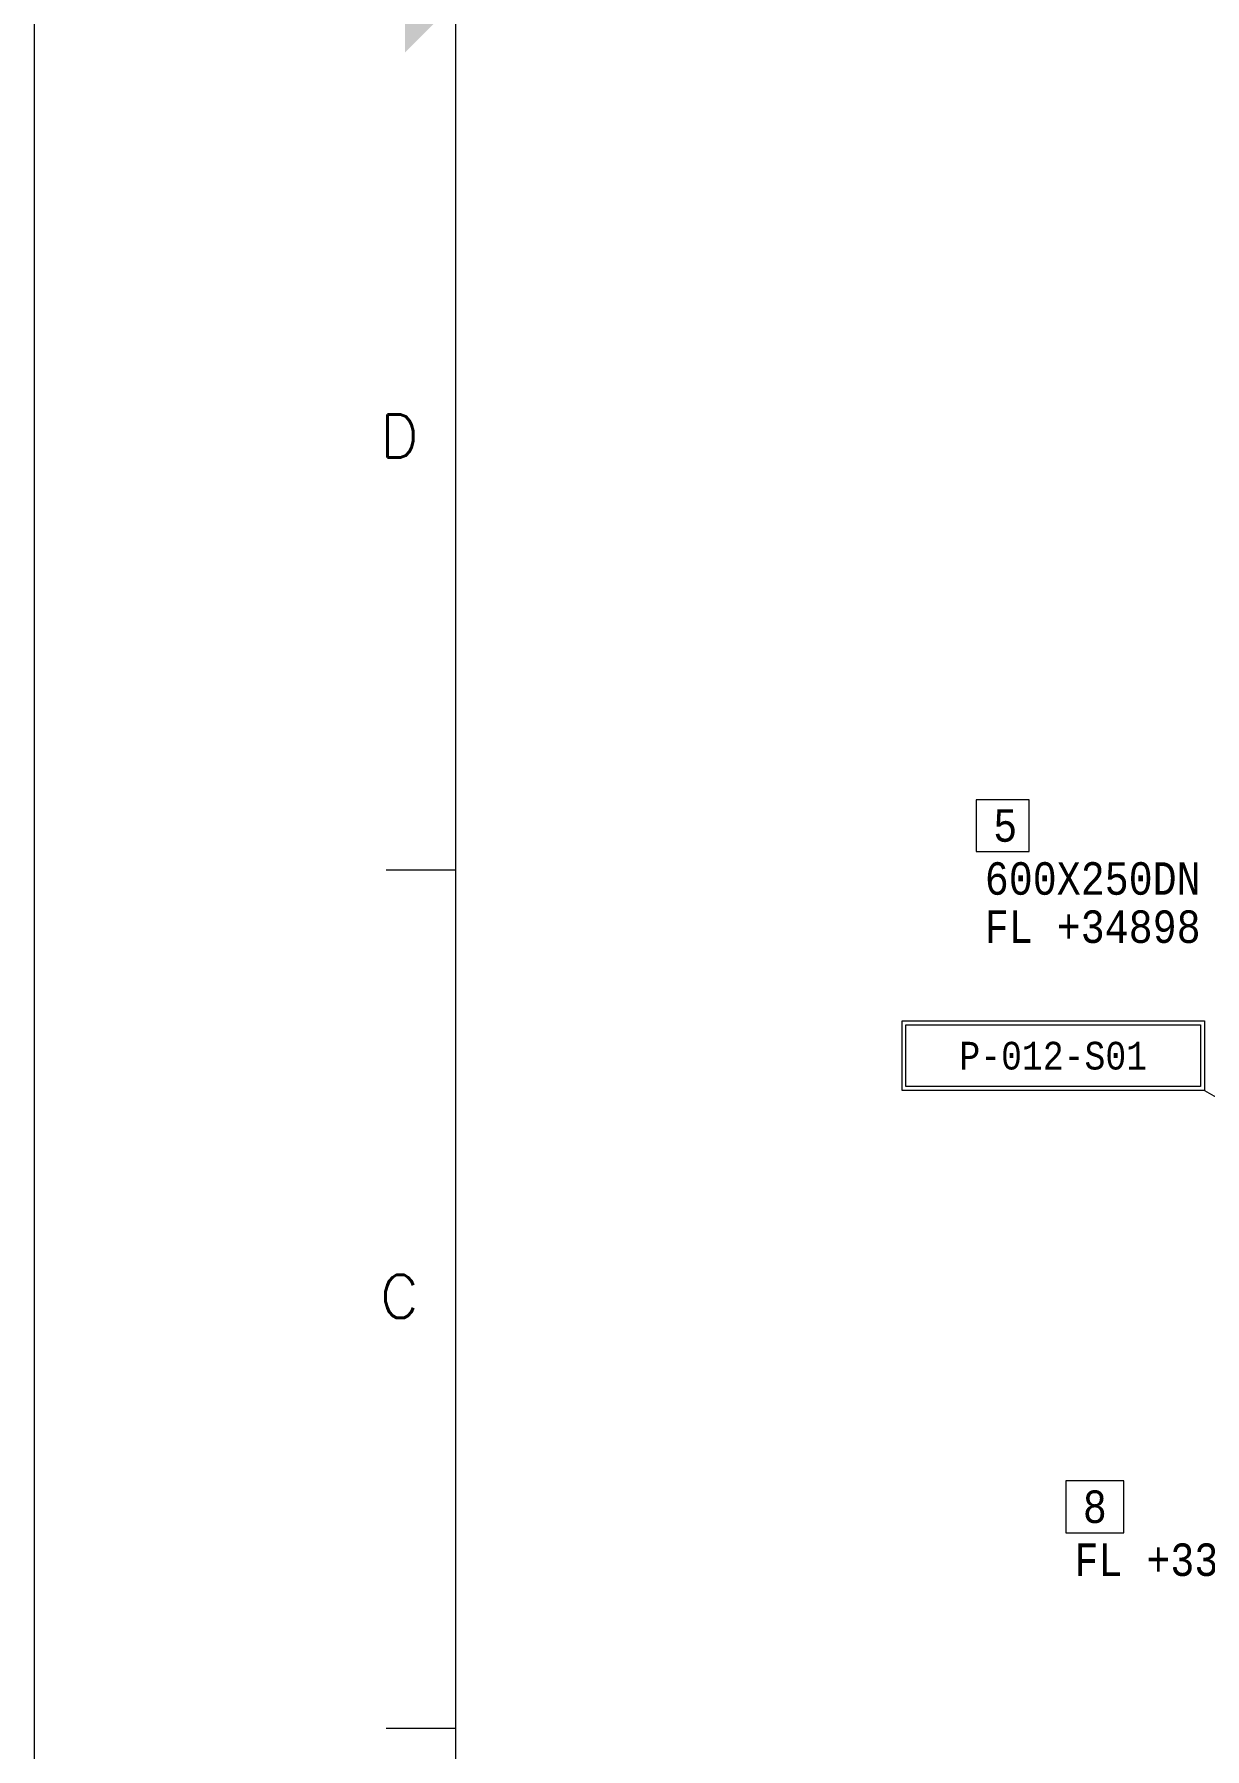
# Model space of a CAD drawing. Extents: x 0 to 841, y 0 to 594.
# Drawn here: x 0 to 97.2, y 152.6 to 295 of the extents above; entities that cross this region are included whole.
import ezdxf
from ezdxf.enums import TextEntityAlignment as Align

# ---------------------------------------------------------------- set-up
doc = ezdxf.new("R2010")
doc.units = 0
doc.header["$LTSCALE"] = 5
doc.header["$MEASUREMENT"] = 0
doc.layers.add('3', color=7, linetype='Continuous', lineweight=9)
doc.layers.add('42', color=7, linetype='Continuous', lineweight=9)
doc.layers.add('FAB', color=2, linetype='Continuous')
doc.styles.add('ROMANS', font='romans.shx')
doc.styles.add('TXT', font='monotxt.shx')

msp = doc.modelspace()

# ---------------------------------------------------------------- linework, layer by layer
at = {"layer": '3', "color": 2, "linetype": 'Continuous', "lineweight": 0}
for points in [[(78.19, 227.12), (82.59, 227.12), (82.59, 231.42), (78.19, 231.42), (78.19, 227.12)], [(85.63, 170.57), (90.43, 170.57), (90.43, 174.87), (85.63, 174.87), (85.63, 170.57)]]:
    msp.add_lwpolyline(points, dxfattribs=at)
at = {"layer": '42', "color": 3, "linetype": 'Continuous', "lineweight": 0}
for p, q in [((34.92, 225.57), (29.21, 225.57)), ((34.92, 154.32), (29.21, 154.32))]:
    msp.add_line(p, q, dxfattribs=at)
for points in [[(0, 0), (841, 0), (841, 594), (0, 594)], [(35, 580), (827, 580), (827, 14), (35, 14)]]:
    msp.add_lwpolyline(points, close=True, dxfattribs=at)
msp.add_solid([(34.34, 297), (30.76, 293.43), (30.76, 300.56)], dxfattribs=at)
at = {"layer": 'FAB', "lineweight": 0}
msp.add_line((97.13, 207.29), (101.91, 204.53), dxfattribs=at)
at = {"layer": 'FAB', "color": 2, "linetype": 'Continuous', "lineweight": 0}
for points in [[(72.03, 213.05), (97.13, 213.05), (97.13, 207.29), (72.03, 207.29)], [(72.35, 212.73), (96.81, 212.73), (96.81, 207.61), (72.35, 207.61)]]:
    msp.add_lwpolyline(points, close=True, dxfattribs=at)

# ---------------------------------------------------------------- texts
at = {"layer": '3', "color": 2, "linetype": 'Continuous', "lineweight": 0, "style": 'TXT', "width": 0.851861}
for s, p in [('5', (79.6, 227.93)), ('600X250DN', (78.9, 223.53)), ('FL +34898', (78.9, 219.53)), ('8', (87.04, 171.38)), ('FL +33020', (86.34, 166.98))]:
    msp.add_text(s, height=2.7, dxfattribs=at).set_placement(p)
at = {"layer": '42', "color": 3, "linetype": 'Continuous', "lineweight": 0, "style": 'ROMANS', "width": 1.001449}
for s, p in [('D', (30.31, 261.6)), ('C', (30.31, 190.18))]:
    msp.add_text(s, height=3.57, dxfattribs=at).set_placement(p, align=Align.MIDDLE)
at = {"layer": 'FAB', "color": 2, "linetype": 'Continuous', "lineweight": 0, "style": 'TXT', "width": 0.869567}
msp.add_text('P-012-S01', height=2.3, dxfattribs=at).set_placement((84.58, 210.17), align=Align.MIDDLE_CENTER)

doc.saveas('drawing.dxf')
